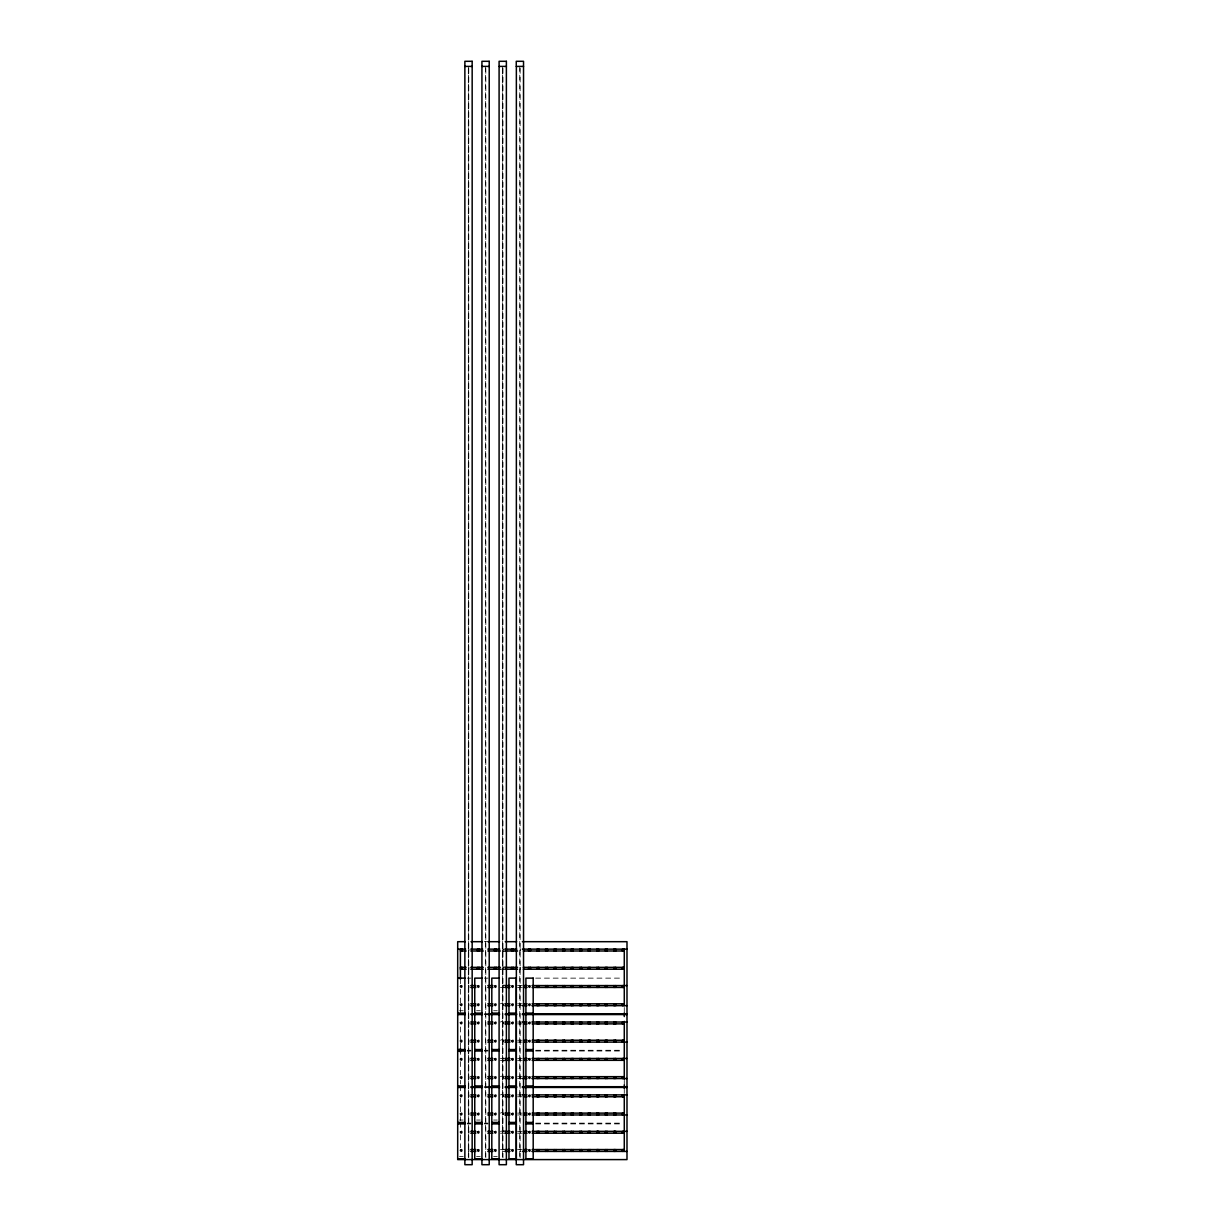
<?xml version="1.0" encoding="UTF-8"?>
<svg xmlns="http://www.w3.org/2000/svg" width="1226" height="1226" viewBox="0 0 1226 1226"><rect width="100%" height="100%" fill="white"/><g stroke="black" fill="none" stroke-linecap="round" stroke-linejoin="round"><path stroke-width="0.75" stroke-dasharray="5 3.75" d="M500.423 1131.337C509.526 1129.836 499.656 1132.042 504.223 1133.161M504.223 949.169C499.687 950.273 509.464 952.479 500.423 950.993M504.223 969.184C499.687 968.08 509.464 965.873 500.423 967.36M504.223 987.405C499.687 986.302 509.464 984.095 500.423 985.581M521.035 985.581L520.1 986.516L521.035 987.436M521.035 1003.803L520.1 1004.722L521.035 1005.657M521.035 1022.024L520.1 1022.944L521.035 1023.879M521.035 1040.246L520.1 1041.165L521.035 1042.1M521.035 1058.467L520.1 1059.387L521.035 1060.321M521.035 1076.673L520.1 1077.608L521.035 1078.543M521.035 1094.895L520.1 1095.829L521.035 1096.764M521.035 1113.116L520.1 1114.051L521.035 1114.97M521.035 1131.337L520.1 1132.272L521.035 1133.192M503.043 1151.413L504.223 1151.383M521.035 1149.559C518.705 1149.758 521.908 1152.241 520.1 1151.413M484.331 941.691L488.132 941.691M503.043 949.139L503.978 949.139M520.1 949.139C520.606 948.25 520.606 951.897 520.1 950.993M520.1 967.36C520.606 966.471 520.606 970.118 520.1 969.214M500.423 969.214L504.238 969.214M467.213 978.133L471.014 978.133M484.331 978.133L488.132 978.133M535.685 978.133L621.291 978.133M517.571 985.581L521.387 985.581M500.423 987.436L504.238 987.436M517.571 987.436L521.387 987.436M500.423 1003.803C504.668 1001.06 504.683 1008.37 500.423 1005.657M517.571 1003.803L521.387 1003.803M517.571 1005.657L521.387 1005.657M459.52 1010.714L463.167 1010.714M476.577 1010.714L480.209 1010.714M493.634 1010.714L497.266 1010.714M484.331 1013.841L488.132 1013.841M484.331 1014.561L488.132 1014.561M500.423 1022.024C504.668 1019.281 504.683 1026.591 500.423 1023.879M517.571 1022.024L521.387 1022.024M517.571 1023.879L521.387 1023.879M500.423 1040.246C504.668 1037.503 504.683 1044.797 500.423 1042.1M517.571 1040.246L521.387 1040.246M517.571 1042.1L521.387 1042.1M467.213 1050.284L471.014 1050.284M484.331 1050.284L488.132 1050.284M535.685 1050.284L621.291 1050.284M467.213 1051.004L471.014 1051.004M484.331 1051.004L488.132 1051.004M535.685 1051.004L621.291 1051.004M500.423 1058.467L504.238 1058.467M517.571 1058.467L521.387 1058.467M500.423 1060.321C509.526 1061.839 499.672 1059.601 504.223 1058.498M517.571 1060.321L521.387 1060.321M500.423 1076.673C504.668 1073.93 504.683 1081.24 500.423 1078.543M517.571 1076.673L521.387 1076.673M517.571 1078.543L521.387 1078.543M484.331 1086.711L488.132 1086.711M484.331 1087.447L488.132 1087.447M500.423 1094.895C504.668 1092.151 504.683 1099.461 500.423 1096.764M517.571 1094.895L521.387 1094.895M517.571 1096.764L521.387 1096.764M500.423 1113.116C504.668 1110.373 504.683 1117.683 500.423 1114.97M517.571 1113.116L521.387 1113.116M517.571 1114.97L521.387 1114.97M459.52 1120.043L463.167 1120.043M476.577 1120.043L480.209 1120.043M493.634 1120.043L497.266 1120.043M467.213 1123.154L471.014 1123.154M484.331 1123.154L488.132 1123.154M535.685 1123.154L621.291 1123.154M467.198 1123.89L470.999 1123.89M484.316 1123.89L488.132 1123.89M535.685 1123.89L621.275 1123.89M517.571 1131.337L521.387 1131.337M500.423 1133.192L504.238 1133.192M517.571 1133.192L521.387 1133.192M500.423 1149.559C509.342 1148.731 500.055 1149.62 503.978 1151.413M517.571 1149.559L521.387 1149.559M459.52 1156.47L463.167 1156.47M476.577 1156.47L480.209 1156.47M493.634 1156.47L497.266 1156.47M624.279 1007.481L624.279 1015.726M624.279 1080.351L624.279 1087.631M624.279 1089.439L624.279 1093.086M520.13 68.319L520.13 1157.681M519.763 66.403L519.763 1157.681M502.966 68.319L502.966 1157.681M502.599 66.403L502.599 1157.681M502.553 68.963L502.553 1157.037M485.803 68.319L485.803 1157.681M485.45 66.403L485.45 1157.681M468.945 949.139L468.945 950.993M468.945 967.36L468.945 969.214M468.945 985.581L468.945 987.436M468.945 1003.803L468.945 1005.657M468.945 1022.024L468.945 1023.879M468.945 1040.246L468.945 1042.1M468.945 1058.467L468.945 1060.321M468.945 1076.673L468.945 1078.543M468.945 1094.895L468.945 1096.764M468.945 1113.116L468.945 1114.97M468.945 1131.337L468.945 1133.192M468.93 1149.559L468.93 1151.413M468.746 68.319L468.746 1157.681M468.378 66.403L468.378 1157.681M468.332 68.963L468.332 1157.037M460.409 980.126L460.409 983.758M460.409 989.259L460.409 1006.301M460.409 1007.481L460.409 1015.726M460.409 1027.02L460.409 1040.859M460.409 1042.744L460.409 1048.399M460.409 1049.364L460.409 1059.693M460.409 1061.578L460.409 1074.865M460.409 1080.351L460.409 1083.999M460.409 1085.807L460.409 1096.136M460.409 1098.021L460.409 1115.629M460.409 1116.794L460.409 1120.426M460.409 1122.25L460.409 1129.514M460.409 1134.985L460.409 1147.766"/><path stroke-width="1.5" d="M545.677 1150.494C548.068 1147.383 547.179 1153.865 545.708 1150.249M554.658 1133.069L556.052 1132.272L554.658 1131.46M607.192 1132.502C605.613 1129.192 605.031 1134.77 607.1 1132.732M614.824 1151.413L615.743 1150.494L614.824 1149.559M554.474 1131.613L554.474 1132.931M571.531 1131.613L571.531 1132.931M571.531 1149.835L571.531 1151.153M571.531 1131.613L573.124 1132.272L571.531 1132.931M571.531 1149.835L573.124 1150.494L571.531 1151.153M597.767 1131.337L596.832 1132.272L597.767 1133.192M597.767 1133.192L598.702 1132.272L597.767 1131.337M614.824 1131.337L613.889 1132.272L614.824 1133.192M614.824 1133.192L615.759 1132.272L614.824 1131.337M597.767 1149.559L596.832 1150.494L597.767 1151.413M597.767 1151.413L598.702 1150.494L597.767 1149.559M614.824 1149.559L613.889 1150.494L614.824 1151.413M464.869 66.403L472.163 66.403M481.925 66.403L489.22 66.403M499.089 66.403L506.384 66.403M523.533 66.403L516.253 66.403L516.253 61.3L523.533 61.3L523.533 1164.7L516.253 1164.7L516.253 1159.597M465.313 941.691L457.696 941.691L457.696 1159.597L626.992 1159.597L626.992 941.691L522.368 941.691M471.014 941.691L482.431 941.691M488.132 941.691L499.549 941.691M505.25 941.691L516.667 941.691M457.696 949.139L465.604 949.139M470.799 949.139L482.661 949.139M487.856 949.139L499.718 949.139M504.897 949.139L516.759 949.139M522.368 949.139L626.992 949.139M460.409 950.993L466.125 950.993M470.799 950.993L483.274 950.993M487.856 950.993L500.423 950.993M504.897 950.993L517.571 950.993M523.287 950.993L624.279 950.993M460.409 967.36L466.125 967.36M470.799 967.36L483.274 967.36M487.856 967.36L500.423 967.36M504.897 967.36L517.571 967.36M523.287 967.36L624.279 967.36M460.409 969.214L466.125 969.214M470.799 969.214L483.274 969.214M487.856 969.214L500.423 969.214M504.897 969.214L517.571 969.214M523.287 969.214L624.279 969.214M457.696 978.133L464.976 978.133M482.033 978.133L474.753 978.133L474.753 1158.877L482.033 1158.877M499.089 978.133L491.81 978.133L491.81 1158.877L499.089 1158.877M470.799 985.581L475.795 985.581M487.856 985.581L492.852 985.581M504.897 985.581L509.955 985.581M523.287 985.581L527.103 985.581M532.145 985.581L626.992 985.581M470.799 987.436L475.795 987.436M487.856 987.436L492.852 987.436M504.897 987.436L509.955 987.436M523.287 987.436L527.103 987.436M532.145 987.436L624.279 987.436M470.799 1003.803L475.795 1003.803M487.856 1003.803L492.852 1003.803M504.897 1003.803L509.955 1003.803M523.287 1003.803L527.103 1003.803M532.145 1003.803L624.279 1003.803M470.799 1005.657L475.795 1005.657M487.856 1005.657L492.852 1005.657M504.897 1005.657L509.909 1005.657M522.368 1005.657L526.965 1005.657M531.885 1005.657L626.992 1005.657M457.696 1013.12L464.976 1013.12M474.753 1013.12L482.033 1013.12M491.81 1013.12L499.089 1013.12M508.974 1013.12L516.253 1013.12M525.908 1013.12L533.187 1013.12M457.696 1013.841L465.313 1013.841M471.014 1013.841L482.431 1013.841M488.132 1013.841L499.549 1013.841M505.25 1013.841L516.667 1013.841M522.368 1013.841L626.992 1013.841M457.696 1014.561L465.313 1014.561M471.014 1014.561L482.431 1014.561M488.132 1014.561L499.549 1014.561M505.25 1014.561L516.667 1014.561M522.368 1014.561L626.992 1014.561M470.799 1022.024L475.795 1022.024M487.856 1022.024L492.852 1022.024M504.897 1022.024L509.909 1022.024M522.368 1022.024L526.965 1022.024M531.885 1022.024L626.992 1022.024M470.799 1023.879L475.795 1023.879M487.856 1023.879L492.852 1023.879M504.897 1023.879L509.955 1023.879M523.287 1023.879L527.103 1023.879M532.145 1023.879L624.279 1023.879M470.799 1040.246L475.795 1040.246M487.856 1040.246L492.852 1040.246M504.897 1040.246L509.955 1040.246M523.287 1040.246L527.103 1040.246M532.145 1040.246L624.279 1040.246M470.799 1042.1L475.795 1042.1M487.856 1042.1L492.852 1042.1M504.897 1042.1L509.955 1042.1M523.287 1042.1L527.103 1042.1M532.145 1042.1L626.992 1042.1M457.696 1049.563L464.976 1049.563M474.753 1049.563L482.033 1049.563M491.81 1049.563L499.089 1049.563M508.974 1049.563L516.253 1049.563L516.253 978.133L508.974 978.133L508.974 1158.877L516.253 1158.877L516.253 1123.89L508.974 1123.89M525.908 1049.563L533.187 1049.563M457.696 1051.004L464.976 1051.004M474.753 1051.004L482.033 1051.004M491.81 1051.004L499.089 1051.004M508.974 1051.004L516.253 1051.004L516.253 1122.434L508.974 1122.434M525.908 1051.004L533.187 1051.004M470.799 1058.467L475.795 1058.467M487.856 1058.467L492.852 1058.467M504.897 1058.467L509.955 1058.467M523.287 1058.467L527.103 1058.467M532.145 1058.467L626.992 1058.467M470.799 1060.321L475.795 1060.321M487.856 1060.321L492.852 1060.321M504.897 1060.321L509.955 1060.321M523.287 1060.321L527.103 1060.321M532.145 1060.321L624.279 1060.321M470.799 1076.673L475.795 1076.673M487.856 1076.673L492.852 1076.673M504.897 1076.673L509.955 1076.673M523.287 1076.673L527.103 1076.673M532.145 1076.673L624.279 1076.673M470.799 1078.543L475.795 1078.543M487.856 1078.543L492.852 1078.543M504.897 1078.543L509.909 1078.543M522.368 1078.543L526.965 1078.543M531.885 1078.543L626.992 1078.543M457.696 1085.991L464.976 1085.991M474.753 1085.991L482.033 1085.991M491.81 1085.991L499.089 1085.991M508.974 1085.991L516.253 1085.991M525.908 1085.991L533.187 1085.991M457.696 1086.711L465.313 1086.711M471.014 1086.711L482.431 1086.711M488.132 1086.711L499.549 1086.711M505.25 1086.711L516.667 1086.711M522.368 1086.711L626.992 1086.711M457.696 1087.447L465.313 1087.447M471.014 1087.447L482.431 1087.447M488.132 1087.447L499.549 1087.447M505.25 1087.447L516.667 1087.447M522.368 1087.447L626.992 1087.447M470.799 1094.895L475.795 1094.895M487.856 1094.895L492.852 1094.895M504.897 1094.895L509.909 1094.895M522.368 1094.895L526.965 1094.895M531.885 1094.895L626.992 1094.895M470.799 1096.764L475.795 1096.764M487.856 1096.764L492.852 1096.764M504.897 1096.764L509.955 1096.764M523.287 1096.764L527.103 1096.764M532.145 1096.764L624.279 1096.764M470.799 1113.116L475.795 1113.116M487.856 1113.116L492.852 1113.116M504.897 1113.116L509.955 1113.116M523.287 1113.116L527.103 1113.116M532.145 1113.116L624.279 1113.116M470.799 1114.97L475.795 1114.97M487.856 1114.97L492.852 1114.97M504.897 1114.97L509.955 1114.97M523.287 1114.97L527.103 1114.97M532.145 1114.97L626.992 1114.97M457.696 1122.434L464.976 1122.434M474.753 1122.434L482.033 1122.434M491.81 1122.434L499.089 1122.434M525.908 1122.434L533.187 1122.434M457.696 1123.89L464.976 1123.89M474.753 1123.89L482.033 1123.89M491.81 1123.89L499.089 1123.89M525.908 1123.89L533.187 1123.89M470.799 1131.337L475.795 1131.337M487.856 1131.337L492.852 1131.337M504.897 1131.337L509.955 1131.337M523.287 1131.337L527.103 1131.337M532.145 1131.337L626.992 1131.337M470.799 1133.192L475.795 1133.192M487.856 1133.192L492.852 1133.192M504.897 1133.192L509.955 1133.192M523.287 1133.192L527.103 1133.192M532.145 1133.192L624.279 1133.192M470.799 1149.559L475.795 1149.559M487.856 1149.559L492.852 1149.559M504.897 1149.559L509.955 1149.559M523.287 1149.559L527.103 1149.559M532.145 1149.559L624.279 1149.559M470.799 1151.413L475.795 1151.413M487.856 1151.413L492.852 1151.413M504.897 1151.413L509.909 1151.413M522.368 1151.413L526.965 1151.413M531.885 1151.413L626.992 1151.413M457.696 1158.877L464.976 1158.877M554.658 1151.291C558.167 1151.429 553.524 1147.735 554.474 1151.153M537.417 1151.153C541.08 1151.459 536.544 1148.118 537.279 1150.953M624.279 949.139L624.279 1005.657M624.279 1012.937L624.279 1016.569M624.279 1021.381L624.279 1079.187M624.279 1084.841L624.279 1088.596M624.279 1094.251L624.279 1151.413M622.425 949.139L622.425 950.993M622.425 967.36L622.425 969.214M622.425 985.581L622.425 987.436M622.425 1003.803L622.425 1005.657M622.425 1022.024L622.425 1023.879M622.425 1040.246L622.425 1042.1M622.425 1058.467L622.425 1060.321M622.425 1076.673L622.425 1078.543M622.425 1094.895L622.425 1096.764M622.425 1113.116L622.425 1114.97M622.425 1131.337L622.41 1133.192M622.41 1149.559L622.41 1151.413M615.759 949.139L615.759 950.993M615.759 967.36L615.759 969.214M615.759 985.581L615.759 987.436M615.759 1003.803L615.759 1005.657M615.759 1022.024L615.759 1023.879M615.759 1040.246L615.759 1042.1M615.759 1058.467L615.759 1060.321M615.759 1076.673L615.759 1078.543M615.759 1094.895L615.759 1096.764M615.759 1113.116L615.759 1114.97M615.743 1131.337L615.759 1133.192M615.759 1149.559L615.759 1151.413M613.889 949.139L613.889 950.993M613.889 967.36L613.889 969.214M613.889 985.581L613.889 987.436M613.889 1003.803L613.889 1005.657M613.889 1022.024L613.889 1023.879M613.889 1040.246L613.889 1042.1M613.889 1058.467L613.889 1060.321M613.889 1076.673L613.889 1078.543M613.889 1094.895L613.889 1096.764M613.889 1113.116L613.889 1114.97M613.889 1131.337L613.889 1133.192M613.889 1149.559L613.889 1151.413M607.222 949.139L607.222 950.993M607.222 967.36L607.222 969.214M607.222 985.581L607.222 987.436M607.222 1003.803L607.222 1005.657M607.222 1022.024L607.222 1023.879M607.222 1040.246L607.222 1042.1M607.222 1058.467L607.222 1060.321M607.222 1076.673L607.222 1078.543M607.222 1094.895L607.222 1096.764M607.222 1113.116L607.222 1114.97M607.222 1131.337L607.222 1133.192M607.222 1149.559L607.222 1151.413M605.368 949.139L605.368 950.993M605.368 967.36L605.368 969.214M605.368 985.581L605.368 987.436M605.368 1003.803L605.368 1005.657M605.368 1022.024L605.368 1023.879M605.368 1040.246L605.368 1042.1M605.368 1058.467L605.368 1060.321M605.368 1076.673L605.368 1078.543M605.368 1094.895L605.368 1096.764M605.368 1113.116L605.368 1114.97M605.368 1131.337L605.368 1133.192M605.368 1149.559L605.368 1151.413M598.702 949.139L598.702 950.993M598.702 967.36L598.702 969.214M598.702 985.581L598.702 987.436M598.702 1003.803L598.702 1005.657M598.702 1022.024L598.702 1023.879M598.702 1040.246L598.702 1042.1M598.702 1058.467L598.702 1060.321M598.702 1076.673L598.702 1078.543M598.702 1094.895L598.702 1096.764M598.702 1113.116L598.702 1114.97M598.702 1131.337L598.686 1133.192M598.702 1149.559L598.686 1151.413M596.847 949.139L596.847 950.993M596.847 967.36L596.847 969.214M596.847 985.581L596.847 987.436M596.847 1003.803L596.847 1005.657M596.847 1022.024L596.847 1023.879M596.847 1040.246L596.847 1042.1M596.847 1058.467L596.847 1060.321M596.847 1076.673L596.847 1078.543M596.847 1094.895L596.847 1096.764M596.847 1113.116L596.847 1114.97M596.847 1131.337L596.832 1133.192M596.847 1149.559L596.847 1151.413M590.181 949.139L590.181 950.993M590.181 967.36L590.181 969.214M590.181 985.581L590.181 987.436M590.181 1003.803L590.181 1005.657M590.181 1022.024L590.181 1023.879M590.181 1040.246L590.181 1042.1M590.181 1058.467L590.181 1060.321M590.181 1076.673L590.181 1078.543M590.181 1094.895L590.181 1096.764M590.181 1113.116L590.181 1114.97M590.181 1131.337L590.166 1133.192M590.166 1149.559L590.181 1151.413M588.311 949.139L588.311 950.993M588.311 967.36L588.311 969.214M588.311 985.581L588.311 987.436M588.311 1003.803L588.311 1005.657M588.311 1022.024L588.311 1023.879M588.311 1040.246L588.311 1042.1M588.311 1058.467L588.311 1060.321M588.311 1076.673L588.311 1078.543M588.311 1094.895L588.311 1096.764M588.311 1113.116L588.311 1114.97M588.311 1131.337L588.311 1133.192M588.311 1149.559L588.311 1151.413M581.645 949.139L581.645 950.993M581.645 967.36L581.645 969.214M581.645 985.581L581.645 987.436M581.645 1003.803L581.645 1005.657M581.645 1022.024L581.645 1023.879M581.645 1040.246L581.645 1042.1M581.645 1058.467L581.645 1060.321M581.645 1076.673L581.645 1078.543M581.645 1094.895L581.645 1096.764M581.645 1113.116L581.645 1114.97M581.645 1131.337L581.645 1133.192M581.645 1149.559L581.645 1151.413M579.791 949.139L579.791 950.993M579.791 967.36L579.791 969.214M579.791 985.581L579.791 987.436M579.791 1003.803L579.791 1005.657M579.791 1022.024L579.791 1023.879M579.791 1040.246L579.791 1042.1M579.791 1058.467L579.791 1060.321M579.791 1076.673L579.791 1078.543M579.791 1094.895L579.791 1096.764M579.791 1113.116L579.791 1114.97M579.791 1131.337L579.775 1133.192M579.791 1149.559L579.791 1151.413M573.124 949.139L573.124 950.993M573.124 967.36L573.124 969.214M573.124 985.581L573.124 987.436M573.124 1003.803L573.124 1005.657M573.124 1022.024L573.124 1023.879M573.124 1040.246L573.124 1042.1M573.124 1058.467L573.124 1060.321M573.124 1076.673L573.124 1078.543M573.124 1094.895L573.124 1096.764M573.124 1113.116L573.124 1114.97M573.124 1131.337L573.109 1133.192M573.109 1149.559L573.109 1151.413M571.255 949.139L571.255 950.993M571.255 967.36L571.255 969.214M571.255 985.581L571.255 987.436M571.255 1003.803L571.255 1005.657M571.255 1022.024L571.255 1023.879M571.255 1040.246L571.255 1042.1M571.255 1058.467L571.255 1060.321M571.255 1076.673L571.255 1078.543M571.255 1094.895L571.255 1096.764M571.255 1113.116L571.255 1114.97M571.255 1131.337L571.255 1133.192M571.255 1149.559L571.255 1151.413M564.588 949.139L564.588 950.993M564.588 967.36L564.588 969.214M564.588 985.581L564.588 987.436M564.588 1003.803L564.588 1005.657M564.588 1022.024L564.588 1023.879M564.588 1040.246L564.588 1042.1M564.588 1058.467L564.588 1060.321M564.588 1076.673L564.588 1078.543M564.588 1094.895L564.588 1096.764M564.588 1113.116L564.588 1114.97M564.588 1131.337L564.588 1133.192M564.588 1149.559L564.588 1151.413M562.734 949.139L562.734 950.993M562.734 967.36L562.734 969.214M562.734 985.581L562.734 987.436M562.734 1003.803L562.734 1005.657M562.734 1022.024L562.734 1023.879M562.734 1040.246L562.734 1042.1M562.734 1058.467L562.734 1060.321M562.734 1076.673L562.734 1078.543M562.734 1094.895L562.734 1096.764M562.734 1113.116L562.734 1114.97M562.734 1131.337L562.734 1133.192M562.734 1149.559L562.734 1151.413M556.068 949.139L556.068 950.993M556.068 967.36L556.068 969.214M556.068 985.581L556.068 987.436M556.068 1003.803L556.068 1005.657M556.068 1022.024L556.068 1023.879M556.068 1040.246L556.068 1042.1M556.068 1058.467L556.068 1060.321M556.068 1076.673L556.068 1078.543M556.068 1094.895L556.068 1096.764M556.068 1113.116L556.068 1114.97M556.068 1131.337L556.068 1133.192M556.052 1149.559L556.052 1151.413M554.213 949.139L554.213 950.993M554.213 967.36L554.213 969.214M554.213 985.581L554.213 987.436M554.213 1003.803L554.213 1005.657M554.213 1022.024L554.213 1023.879M554.213 1040.246L554.213 1042.1M554.213 1058.467L554.213 1060.321M554.213 1076.673L554.213 1078.543M554.213 1094.895L554.213 1096.764M554.213 1113.116L554.213 1114.97M554.198 1131.337L554.198 1133.192M554.213 1149.559L554.198 1151.413M547.547 949.139L547.547 950.993M547.547 967.36L547.547 969.214M547.547 985.581L547.547 987.436M547.547 1003.803L547.547 1005.657M547.547 1022.024L547.547 1023.879M547.547 1040.246L547.547 1042.1M547.547 1058.467L547.547 1060.321M547.547 1076.673L547.547 1078.543M547.547 1094.895L547.547 1096.764M547.547 1113.116L547.547 1114.97M547.547 1131.337L547.547 1133.192M547.532 1149.559L547.547 1151.413M545.677 949.139L545.677 950.993M545.677 967.36L545.677 969.214M545.677 985.581L545.677 987.436M545.677 1003.803L545.677 1005.657M545.677 1022.024L545.677 1023.879M545.677 1040.246L545.677 1042.1M545.677 1058.467L545.677 1060.321M545.677 1076.673L545.677 1078.543M545.677 1094.895L545.677 1096.764M545.677 1113.116L545.677 1114.97M545.677 1131.337L545.677 1133.192M545.677 1149.559L545.677 1151.413M539.011 949.139L539.011 950.993M539.011 967.36L539.011 969.214M539.011 985.581L539.011 987.436M539.011 1003.803L539.011 1005.657M539.011 1022.024L539.011 1023.879M539.011 1040.246L539.011 1042.1M539.011 1058.467L539.011 1060.321M539.011 1076.673L539.011 1078.543M539.011 1094.895L539.011 1096.764M539.011 1113.116L539.011 1114.97M539.011 1131.337L539.011 1133.192M539.011 1149.559L539.011 1151.413M537.157 949.139L537.157 950.993M537.157 967.36L537.157 969.214M537.157 985.581L537.157 987.436M537.157 1003.803L537.157 1005.657M537.157 1022.024L537.157 1023.879M537.157 1040.246L537.157 1042.1M537.157 1058.467L537.157 1060.321M537.157 1076.673L537.157 1078.543M537.157 1094.895L537.157 1096.764M537.157 1113.116L537.157 1114.97M537.141 1131.337L537.141 1133.192M537.157 1149.559L537.141 1151.413M530.49 949.139L530.49 950.993M530.49 967.36L530.49 969.214M528.621 949.139L528.621 950.993M528.621 967.36L528.621 969.214M516.361 66.403L516.361 1159.597M513.433 949.139L513.433 950.993M513.433 967.36L513.433 969.214M511.579 949.139L511.579 950.993M511.579 967.36L511.579 969.214M496.377 949.139L496.377 950.993M496.377 967.36L496.377 969.214M494.522 949.139L494.522 950.993M494.522 967.36L494.522 969.214M479.32 949.139L479.32 950.993M479.32 967.36L479.32 969.214M477.466 949.139L477.466 950.993M477.466 967.36L477.466 969.214M462.263 949.139L462.263 950.993M462.263 967.36L462.263 969.214M460.409 949.139L460.409 979.283M460.409 1048.399L460.409 1052.169M460.44 949.828C461.574 953.384 463.198 947.33 460.44 949.828M460.44 968.05C461.574 971.59 463.198 965.552 460.44 968.05M460.44 986.271C461.574 989.796 463.198 983.773 460.44 986.271M460.44 1004.492C461.574 1008.033 463.198 1001.994 460.44 1004.492M460.44 1022.714C461.574 1026.239 463.198 1020.216 460.44 1022.714M460.44 1040.935C461.574 1044.46 463.198 1038.437 460.44 1040.935M460.44 1059.141C461.574 1062.681 463.198 1056.659 460.44 1059.141M460.44 1077.378C461.574 1080.903 463.198 1074.88 460.44 1077.378M477.496 949.828C478.63 953.384 480.255 947.33 477.496 949.828M460.44 1095.584C461.574 1099.124 463.198 1093.086 460.44 1095.584M477.496 968.05C478.63 971.59 480.255 965.552 477.496 968.05M460.44 1113.806C461.574 1117.346 463.198 1111.323 460.44 1113.806M477.496 986.271C478.63 989.796 480.255 983.773 477.496 986.271M460.44 1132.027C461.574 1135.567 463.198 1129.529 460.44 1132.027M477.496 1004.492C478.63 1008.033 480.255 1001.994 477.496 1004.492M460.44 1150.249C461.574 1153.789 463.198 1147.751 460.44 1150.249M477.496 1022.714C478.63 1026.239 480.255 1020.216 477.496 1022.714M477.496 1040.935C478.63 1044.46 480.255 1038.437 477.496 1040.935M477.496 1059.141C478.63 1062.681 480.255 1056.659 477.496 1059.141M477.496 1077.378C478.63 1080.903 480.255 1074.88 477.496 1077.378M494.553 949.828C495.687 953.384 497.312 947.33 494.553 949.828M477.496 1095.584C478.63 1099.124 480.255 1093.086 477.496 1095.584M494.553 968.05C495.687 971.59 497.312 965.552 494.553 968.05M477.496 1113.806C478.63 1117.346 480.255 1111.323 477.496 1113.806M494.553 986.271C495.687 989.796 497.296 983.773 494.553 986.271M477.496 1132.027C478.63 1135.567 480.255 1129.529 477.496 1132.027M494.553 1004.492C495.687 1008.033 497.296 1001.994 494.553 1004.492M477.496 1150.249C478.63 1153.789 480.255 1147.751 477.496 1150.249M494.553 1022.714C495.687 1026.239 497.296 1020.216 494.553 1022.714M494.553 1040.935C495.687 1044.46 497.296 1038.437 494.553 1040.935M494.553 1059.141C495.687 1062.681 497.296 1056.659 494.553 1059.141M494.553 1077.378C495.687 1080.903 497.296 1074.88 494.553 1077.378M511.61 949.828C512.744 953.384 514.368 947.33 511.61 949.828M494.553 1095.584C495.687 1099.124 497.296 1093.086 494.553 1095.584M511.61 968.05C512.744 971.59 514.368 965.552 511.61 968.05M494.553 1113.806C495.687 1117.346 497.296 1111.323 494.553 1113.806M511.717 986.271C512.851 989.796 514.46 983.773 511.717 986.271M494.553 1132.027C495.687 1135.567 497.296 1129.529 494.553 1132.027M511.717 1004.492C512.851 1008.033 514.46 1001.994 511.717 1004.492M494.553 1150.249C495.687 1153.789 497.296 1147.751 494.553 1150.249M511.717 1022.714C512.851 1026.239 514.46 1020.216 511.717 1022.714M511.717 1040.935C512.851 1044.46 514.46 1038.437 511.717 1040.935M511.717 1059.141C512.851 1062.681 514.46 1056.659 511.717 1059.141M511.717 1077.378C512.851 1080.903 514.46 1074.88 511.717 1077.378M528.651 949.828C529.801 953.384 531.425 947.33 528.651 949.828M511.717 1095.584C512.851 1099.124 514.46 1093.086 511.717 1095.584M528.651 968.05C529.801 971.59 531.425 965.552 528.651 968.05M511.717 1113.806C512.851 1117.346 514.46 1111.323 511.717 1113.806M528.651 986.271C529.785 989.796 531.41 983.773 528.651 986.271M511.717 1132.027C512.851 1135.567 514.46 1129.529 511.717 1132.027M528.651 1004.492C529.785 1008.033 531.41 1001.994 528.651 1004.492M537.187 949.828C538.321 953.384 539.946 947.33 537.187 949.828M511.717 1150.249C512.851 1153.789 514.46 1147.751 511.717 1150.249M528.651 1022.714C529.785 1026.239 531.41 1020.216 528.651 1022.714M537.187 968.05C538.321 971.59 539.946 965.552 537.187 968.05M528.651 1040.935C529.785 1044.46 531.41 1038.437 528.651 1040.935M537.187 986.271C538.321 989.811 539.946 983.758 537.187 986.271M528.651 1059.141C529.785 1062.681 531.41 1056.659 528.651 1059.141M537.187 1004.492C538.321 1008.033 539.946 1001.979 537.187 1004.492M528.651 1077.378C529.785 1080.903 531.41 1074.88 528.651 1077.378M545.708 949.828C546.857 953.384 548.466 947.33 545.708 949.828M537.187 1022.714C538.321 1026.254 539.946 1020.201 537.187 1022.714M528.651 1095.584C529.785 1099.124 531.41 1093.086 528.651 1095.584M545.708 968.05C546.857 971.59 548.466 965.552 545.708 968.05M537.187 1040.935C538.321 1044.475 539.946 1038.422 537.187 1040.935M528.651 1113.806C529.785 1117.346 531.41 1111.323 528.651 1113.806M545.708 986.271C546.857 989.811 548.466 983.758 545.708 986.271M537.187 1059.141C538.321 1062.697 539.946 1056.643 537.187 1059.141M528.651 1132.027C529.785 1135.567 531.41 1129.529 528.651 1132.027M545.708 1004.492C546.857 1008.033 548.466 1001.979 545.708 1004.492M537.187 1077.363C538.321 1080.918 539.946 1074.865 537.187 1077.363M554.244 949.828C555.378 953.384 557.002 947.33 554.244 949.828M528.651 1150.249C529.785 1153.789 531.41 1147.751 528.651 1150.249M545.708 1022.714C546.857 1026.254 548.466 1020.201 545.708 1022.714M537.187 1095.584C538.321 1099.14 539.946 1093.086 537.187 1095.584M554.244 968.05C555.378 971.59 557.002 965.552 554.244 968.05M545.708 1040.935C546.857 1044.475 548.466 1038.422 545.708 1040.935M537.187 1113.806C538.321 1117.361 539.946 1111.308 537.187 1113.806M554.244 986.271C555.378 989.811 557.002 983.758 554.244 986.271M545.708 1059.141C546.857 1062.697 548.466 1056.643 545.708 1059.141M537.187 1132.027C538.321 1135.582 539.93 1129.529 537.172 1132.027M554.244 1004.492C555.378 1008.033 557.002 1001.979 554.244 1004.492M545.708 1077.363C546.857 1080.918 548.466 1074.865 545.708 1077.363M562.765 949.828C563.899 953.384 565.523 947.33 562.765 949.828M554.244 1022.714C555.378 1026.254 557.002 1020.201 554.244 1022.714M545.708 1095.584C546.857 1099.14 548.466 1093.086 545.708 1095.584M562.765 968.05C563.899 971.59 565.523 965.552 562.765 968.05M554.244 1040.935C555.378 1044.475 557.002 1038.422 554.244 1040.935M545.708 1113.806C546.857 1117.361 548.466 1111.308 545.708 1113.806M562.765 986.271C563.899 989.811 565.523 983.758 562.765 986.271M554.244 1059.141C555.378 1062.697 557.002 1056.643 554.244 1059.141M545.708 1132.027C546.857 1135.582 548.466 1129.529 545.708 1132.027M562.765 1004.492C563.899 1008.033 565.523 1001.979 562.765 1004.492M554.244 1077.363C555.378 1080.918 557.002 1074.865 554.244 1077.363M571.301 949.828C572.435 953.384 574.059 947.33 571.301 949.828M562.765 1022.714C563.899 1026.254 565.523 1020.201 562.765 1022.714M554.244 1095.584C555.378 1099.14 557.002 1093.086 554.244 1095.584M571.301 968.05C572.435 971.59 574.059 965.552 571.301 968.05M562.765 1040.935C563.899 1044.475 565.523 1038.422 562.765 1040.935M554.244 1113.806C555.378 1117.361 557.002 1111.308 554.244 1113.806M571.301 986.271C572.435 989.811 574.059 983.758 571.301 986.271M562.765 1059.141C563.899 1062.697 565.523 1056.643 562.765 1059.141M571.301 1004.492C572.435 1008.033 574.059 1001.979 571.301 1004.492M562.765 1077.363C563.899 1080.918 565.523 1074.865 562.765 1077.363M579.821 949.828C580.955 953.384 582.58 947.33 579.821 949.828M571.301 1022.714C572.435 1026.254 574.059 1020.201 571.301 1022.714M562.765 1095.584C563.899 1099.14 565.523 1093.086 562.765 1095.584M579.821 968.05C580.955 971.59 582.58 965.552 579.821 968.05M571.301 1040.935C572.435 1044.475 574.059 1038.422 571.301 1040.935M562.765 1113.806C563.899 1117.361 565.523 1111.308 562.765 1113.806M579.821 986.271C580.955 989.811 582.58 983.758 579.821 986.271M571.301 1059.141C572.435 1062.697 574.059 1056.643 571.301 1059.141M562.765 1132.027C563.899 1135.582 565.523 1129.529 562.765 1132.027M579.821 1004.492C580.955 1008.033 582.58 1001.979 579.821 1004.492M571.301 1077.363C572.435 1080.918 574.059 1074.865 571.301 1077.363M588.342 949.828C589.491 953.384 591.101 947.33 588.342 949.828M562.765 1150.249C563.899 1153.789 565.523 1147.751 562.765 1150.249M579.821 1022.714C580.955 1026.254 582.58 1020.201 579.821 1022.714M571.301 1095.584C572.435 1099.14 574.059 1093.086 571.301 1095.584M588.342 968.05C589.491 971.59 591.101 965.552 588.342 968.05M579.821 1040.935C580.955 1044.475 582.58 1038.422 579.821 1040.935M571.301 1113.806C572.435 1117.361 574.059 1111.308 571.301 1113.806M588.342 986.271C589.491 989.811 591.101 983.758 588.342 986.271M579.821 1059.141C580.955 1062.697 582.58 1056.643 579.821 1059.141M588.342 1004.492C589.491 1008.033 591.101 1001.979 588.342 1004.492M579.821 1077.363C580.955 1080.918 582.58 1074.865 579.821 1077.363M596.878 949.828C598.012 953.384 599.637 947.33 596.878 949.828M588.342 1022.714C589.491 1026.254 591.101 1020.201 588.342 1022.714M579.821 1095.584C580.955 1099.14 582.58 1093.086 579.821 1095.584M596.878 968.05C598.012 971.59 599.637 965.552 596.878 968.05M588.342 1040.935C589.491 1044.475 591.101 1038.422 588.342 1040.935M579.821 1113.806C580.955 1117.361 582.58 1111.308 579.821 1113.806M596.878 986.271C598.012 989.811 599.637 983.758 596.878 986.271M588.342 1059.141C589.491 1062.697 591.101 1056.643 588.342 1059.141M579.821 1132.027C580.955 1135.582 582.58 1129.529 579.806 1132.027M596.878 1004.492C598.012 1008.033 599.637 1001.979 596.878 1004.492M588.342 1077.363C589.491 1080.918 591.101 1074.865 588.342 1077.363M605.399 949.828C606.533 953.384 608.157 947.33 605.399 949.828M579.821 1150.249C580.955 1153.789 582.58 1147.751 579.806 1150.249M596.878 1022.714C598.012 1026.254 599.637 1020.201 596.878 1022.714M588.342 1095.584C589.491 1099.14 591.101 1093.086 588.342 1095.584M605.399 968.05C606.533 971.59 608.157 965.552 605.399 968.05M596.878 1040.935C598.012 1044.475 599.637 1038.422 596.878 1040.935M588.342 1113.806C589.491 1117.361 591.101 1111.308 588.342 1113.806M605.399 986.271C606.533 989.811 608.157 983.758 605.399 986.271M596.878 1059.141C598.012 1062.697 599.637 1056.643 596.878 1059.141M588.342 1132.027C589.491 1135.582 591.101 1129.529 588.342 1132.027M605.399 1004.492C606.533 1008.033 608.157 1001.979 605.399 1004.492M596.878 1077.363C598.012 1080.918 599.637 1074.865 596.878 1077.363M613.935 949.828C615.069 953.384 616.693 947.33 613.935 949.828M588.342 1150.249C589.491 1153.789 591.101 1147.751 588.342 1150.249M605.399 1022.714C606.533 1026.254 608.157 1020.201 605.399 1022.714M596.878 1095.584C598.012 1099.14 599.637 1093.086 596.878 1095.584M613.935 968.05C615.069 971.59 616.693 965.552 613.935 968.05M605.399 1040.935C606.533 1044.475 608.157 1038.422 605.399 1040.935M596.878 1113.806C598.012 1117.361 599.637 1111.308 596.878 1113.806M613.935 986.271C615.069 989.811 616.693 983.758 613.935 986.271M605.399 1059.141C606.533 1062.697 608.157 1056.643 605.399 1059.141M613.935 1004.492C615.069 1008.033 616.693 1001.979 613.935 1004.492M605.399 1077.363C606.533 1080.918 608.157 1074.865 605.399 1077.363M622.456 949.828C623.59 953.384 625.214 947.33 622.456 949.828M613.935 1022.714C615.069 1026.254 616.693 1020.201 613.935 1022.714M605.399 1095.584C606.533 1099.14 608.157 1093.086 605.399 1095.584M622.456 968.05C623.59 971.59 625.214 965.552 622.456 968.05M613.935 1040.935C615.069 1044.475 616.693 1038.422 613.935 1040.935M605.399 1113.806C606.533 1117.361 608.157 1111.308 605.399 1113.806M622.456 986.271C623.59 989.811 625.214 983.758 622.456 986.271M613.935 1059.141C615.069 1062.697 616.693 1056.643 613.935 1059.141M622.456 1004.492C623.59 1008.033 625.214 1001.979 622.456 1004.492M613.935 1077.363C615.069 1080.918 616.693 1074.865 613.935 1077.363M605.399 1150.249C606.533 1153.789 608.157 1147.751 605.399 1150.249M622.456 1022.714C623.59 1026.254 625.214 1020.201 622.456 1022.714M613.935 1095.584C615.069 1099.14 616.693 1093.086 613.935 1095.584M622.456 1040.935C623.59 1044.475 625.214 1038.422 622.456 1040.935M613.935 1113.806C615.069 1117.361 616.693 1111.308 613.935 1113.806M622.456 1059.141C623.59 1062.697 625.214 1056.643 622.456 1059.141M622.456 1077.363C623.59 1080.918 625.214 1074.865 622.456 1077.363M622.456 1095.584C623.59 1099.14 625.214 1093.086 622.456 1095.584M622.456 1113.806C623.59 1117.361 625.214 1111.308 622.456 1113.806M622.456 1132.027C623.59 1135.582 625.214 1129.529 622.44 1132.027M622.456 1150.249C623.59 1153.789 625.214 1147.751 622.44 1150.249M472.163 61.3L464.869 61.3L464.869 1164.7L472.163 1164.7L472.163 61.3M489.22 61.3L481.925 61.3L481.925 1164.7L489.22 1164.7L489.22 61.3M506.384 61.3L499.089 61.3L499.089 1164.7L506.384 1164.7L506.384 61.3M533.203 978.133L525.908 978.133L525.908 1158.877L533.203 1158.877L533.187 978.133"/></g></svg>
